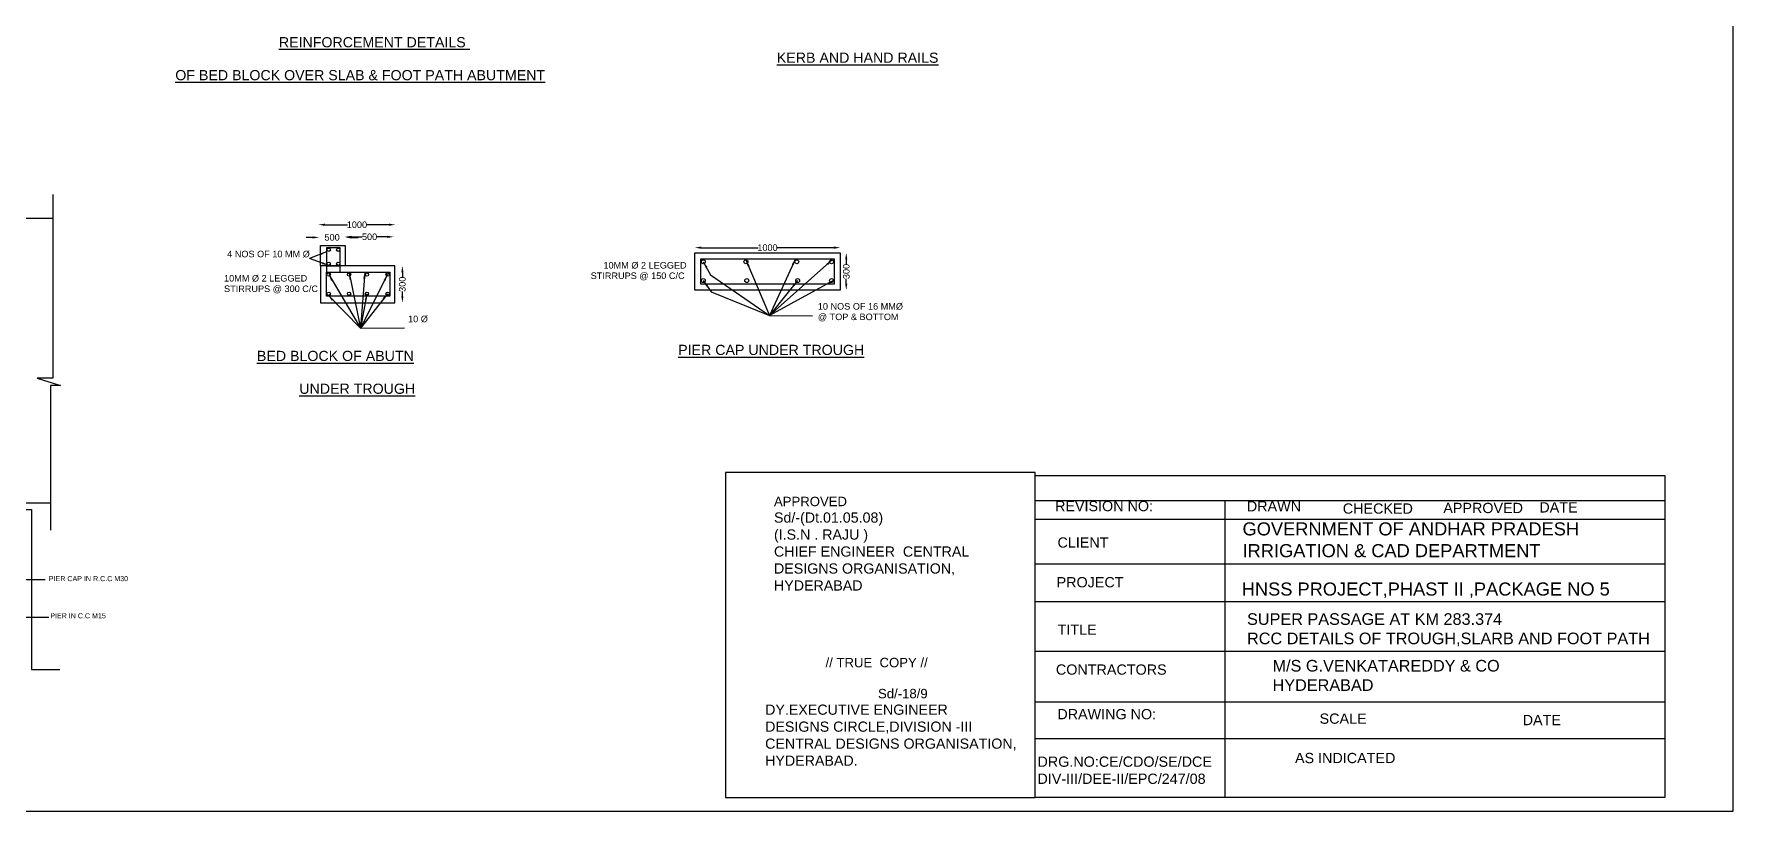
# Model space of a CAD drawing. Header units: millimetres. Extents: x 5124 to 4685736, y 2311 to 91380070.
# Drawn here: x 2348703 to 2360410, y 45678938 to 45684291 of the extents above; entities that cross this region are included whole.
import ezdxf

# ---------------------------------------------------------------- set-up
doc = ezdxf.new("R2010")
doc.units = ezdxf.units.MM
doc.header["$MEASUREMENT"] = 0
doc.layers.add('DIMENSION', color=7, linetype='Continuous')
doc.layers.add('DRAWING', color=2, linetype='Continuous')
doc.styles.get("Standard").update_dxf_attribs({"font": 'arial.ttf', "height": 45})
doc.dimstyles.get("Standard").update_dxf_attribs({"dimtxt": 45, "dimasz": 45, "dimexe": 0.18, "dimexo": 0.0625, "dimgap": 0.09, "dimtad": 0, "dimdec": 0, "dimzin": 0, "dimdsep": 46, "dimtxsty": 'Standard', "dimcen": 0.09, "dimse1": 1, "dimse2": 1, "dimadec": 0, "dimazin": 0, "dimtfac": 1, "dimtdec": 0, "dimtofl": 0, "dimtmove": 0, "dimatfit": 3, "dimfxl": 1, "dimtolj": 1, "dimtzin": 0, "dimarcsym": 0})

# ---------------------------------------------------------------- blocks, each defined once
blk = doc.blocks.new('*D113')
at = {"layer": 'Defpoints', "color": 0, "transparency": 16777216}
for p in [(2350662, 45682972), (2351193, 45682977), (2351193, 45682977)]:
    blk.add_point(p, dxfattribs=at)
at = {"layer": 'DRAWING', "color": 0, "lineweight": -2, "transparency": 16777216}
for p, q in [((2350707, 45682977), (2350863, 45682977)), ((2351148, 45682977), (2350993, 45682977))]:
    blk.add_line(p, q, dxfattribs=at)
at = {"layer": 'DRAWING', "color": 0, "transparency": 16777216}
for points in [[(2350707, 45682985), (2350707, 45682970), (2350662, 45682977)], [(2351148, 45682985), (2351148, 45682970), (2351193, 45682977)]]:
    blk.add_solid(points, dxfattribs=at)
at = {"layer": 'DRAWING', "color": 0, "transparency": 16777216, "insert": (2350928, 45682977), "char_height": 45, "attachment_point": 5}
blk.add_mtext('\\A1;1000', dxfattribs=at)
blk = doc.blocks.new('*D114')
at = {"layer": 'Defpoints', "color": 0, "transparency": 16777216}
for p in [(2350668, 45682890), (2350668, 45682890), (2350847, 45682894)]:
    blk.add_point(p, dxfattribs=at)
at = {"layer": 'DRAWING', "color": 0, "lineweight": -2, "transparency": 16777216}
for p, q in [((2350623, 45682890), (2350578, 45682890)), ((2350892, 45682890), (2350937, 45682890))]:
    blk.add_line(p, q, dxfattribs=at)
at = {"layer": 'DRAWING', "color": 0, "transparency": 16777216}
for points in [[(2350623, 45682897), (2350623, 45682882), (2350668, 45682890)], [(2350892, 45682897), (2350892, 45682882), (2350847, 45682890)]]:
    blk.add_solid(points, dxfattribs=at)
at = {"layer": 'DRAWING', "color": 0, "transparency": 16777216, "insert": (2350757, 45682890), "char_height": 45, "attachment_point": 5}
blk.add_mtext('\\A1;500', dxfattribs=at)
blk = doc.blocks.new('*D115')
at = {"layer": 'Defpoints', "color": 0, "transparency": 16777216}
for p in [(2350847, 45682890), (2351182, 45682894), (2351182, 45682891)]:
    blk.add_point(p, dxfattribs=at)
at = {"layer": 'DRAWING', "color": 0, "lineweight": -2, "transparency": 16777216}
for p, q in [((2350892, 45682894), (2350965, 45682894)), ((2351137, 45682894), (2351064, 45682894))]:
    blk.add_line(p, q, dxfattribs=at)
at = {"layer": 'DRAWING', "color": 0, "transparency": 16777216}
for points in [[(2350892, 45682901), (2350892, 45682886), (2350847, 45682894)], [(2351137, 45682901), (2351137, 45682886), (2351182, 45682894)]]:
    blk.add_solid(points, dxfattribs=at)
at = {"layer": 'DRAWING', "color": 0, "transparency": 16777216, "insert": (2351015, 45682894), "char_height": 45, "attachment_point": 5}
blk.add_mtext('\\A1;500', dxfattribs=at)
blk = doc.blocks.new('*D116')
at = {"layer": 'Defpoints', "color": 0, "transparency": 16777216}
for p in [(2351190, 45682694), (2351241, 45682694), (2351190, 45682440)]:
    blk.add_point(p, dxfattribs=at)
at = {"layer": 'DRAWING', "color": 0, "lineweight": -2, "transparency": 16777216}
for p, q in [((2351241, 45682649), (2351241, 45682617)), ((2351241, 45682485), (2351241, 45682517))]:
    blk.add_line(p, q, dxfattribs=at)
at = {"layer": 'DRAWING', "color": 0, "transparency": 16777216}
for points in [[(2351234, 45682649), (2351249, 45682649), (2351241, 45682694)], [(2351234, 45682485), (2351249, 45682485), (2351241, 45682440)]]:
    blk.add_solid(points, dxfattribs=at)
at = {"layer": 'DRAWING', "color": 0, "transparency": 16777216, "insert": (2351241, 45682567), "char_height": 45, "attachment_point": 5, "rotation": 90}
blk.add_mtext('\\A1;300', dxfattribs=at)
blk = doc.blocks.new('*D117')
at = {"layer": 'Defpoints', "color": 0, "transparency": 16777216}
for p in [(2353255, 45682784), (2354259, 45682819), (2354259, 45682784)]:
    blk.add_point(p, dxfattribs=at)
at = {"layer": 'DRAWING', "color": 0, "lineweight": -2, "transparency": 16777216}
for p, q in [((2353300, 45682819), (2353692, 45682819)), ((2354214, 45682819), (2353822, 45682819))]:
    blk.add_line(p, q, dxfattribs=at)
at = {"layer": 'DRAWING', "color": 0, "transparency": 16777216}
for points in [[(2353300, 45682827), (2353300, 45682812), (2353255, 45682819)], [(2354214, 45682827), (2354214, 45682812), (2354259, 45682819)]]:
    blk.add_solid(points, dxfattribs=at)
at = {"layer": 'DRAWING', "color": 0, "transparency": 16777216, "insert": (2353757, 45682819), "char_height": 45, "attachment_point": 5}
blk.add_mtext('\\A1;1000', dxfattribs=at)
blk = doc.blocks.new('*D118')
at = {"layer": 'Defpoints', "color": 0, "transparency": 16777216}
for p in [(2354259, 45682784), (2354259, 45682526), (2354300, 45682526)]:
    blk.add_point(p, dxfattribs=at)
at = {"layer": 'DRAWING', "color": 0, "lineweight": -2, "transparency": 16777216}
for p, q in [((2354300, 45682739), (2354300, 45682705)), ((2354300, 45682571), (2354300, 45682605))]:
    blk.add_line(p, q, dxfattribs=at)
at = {"layer": 'DRAWING', "color": 0, "transparency": 16777216}
for points in [[(2354292, 45682739), (2354307, 45682739), (2354300, 45682784)], [(2354292, 45682571), (2354307, 45682571), (2354300, 45682526)]]:
    blk.add_solid(points, dxfattribs=at)
at = {"layer": 'DRAWING', "color": 0, "transparency": 16777216, "insert": (2354300, 45682655), "char_height": 45, "attachment_point": 5, "rotation": 90}
blk.add_mtext('\\A1;300', dxfattribs=at)

msp = doc.modelspace()

# ---------------------------------------------------------------- linework, layer by layer
at = {"layer": 'DIMENSION'}
msp.add_lwpolyline([(2360409.8, 45690982.6), (2340996.9, 45690982.6), (2340996.9, 45678937.9), (2360409.8, 45678937.9)], close=True, dxfattribs=at)
msp.add_lwpolyline([(2355601.9, 45680380.9), (2359939.7, 45680380.9)], dxfattribs=at)
at = {"layer": 'DRAWING', "color": 0}
for points in [[(2348832.6, 45683184.7), (2348832.6, 45681919.1), (2348724.6, 45681919.1), (2348886.5, 45681869.3), (2348815.8, 45681869.3), (2348815.8, 45680873.2)], [(2348832.6, 45683020.9), (2348171.9, 45683020.9), (2348171.9, 45681060.9), (2348815.8, 45681060.9)], [(2347694, 45681015.2), (2348684.8, 45681015.2), (2348684.8, 45679912), (2348881.3, 45679912)], [(2355601.9, 45681077.7), (2359939.7, 45681077.7)], [(2356907.8, 45681074.6), (2356907.8, 45679030.9)], [(2355601.9, 45680949.5), (2359939.7, 45680949.5)], [(2355601.9, 45680641.3), (2359939.7, 45680641.3)], [(2359939.7, 45680037.7), (2355601.9, 45680037.7)], [(2355601.9, 45679689.8), (2359939.7, 45679689.8)], [(2355601.9, 45679438.1), (2359939.7, 45679438.1)]]:
    msp.add_lwpolyline(points, dxfattribs=at)
for points in [[(2350846.4, 45682694.2), (2350677, 45682694.2), (2350677, 45682833.6), (2350846.4, 45682833.6)], [(2350719.2, 45682694.2), (2350812.9, 45682694.2), (2350812.9, 45682819.1), (2350719.2, 45682819.1)], [(2353255.4, 45682783.6), (2354258.7, 45682783.6), (2354258.7, 45682526.1), (2353255.4, 45682526.1)], [(2353296.9, 45682742), (2354217.2, 45682742), (2354217.2, 45682567.6), (2353296.9, 45682567.6)], [(2350677, 45682439.9), (2351190.1, 45682439.9), (2351190.1, 45682694.2), (2350677, 45682694.2)], [(2350812.9, 45682694.2), (2350719.2, 45682694.2), (2350719.2, 45682650.2), (2350812.9, 45682650.2)], [(2350719.2, 45682650.2), (2351155.5, 45682650.2), (2351155.5, 45682485.7), (2350719.2, 45682485.7)], [(2355601.9, 45681270.1), (2353467.6, 45681270.1), (2353467.6, 45679030.9), (2355601.9, 45679030.9)], [(2355601.9, 45681248.5), (2359939.7, 45681248.5), (2359939.7, 45679030.9), (2355601.9, 45679030.9)]]:
    msp.add_lwpolyline(points, close=True, dxfattribs=at)
for centre, radius in [((2350733.3, 45682804.7), 11.5), ((2350799.7, 45682804.7), 11.5), ((2353314.8, 45682722.1), 13.5), ((2353608.2, 45682722.1), 13.5), ((2353958.8, 45682722.1), 13.5), ((2354198.6, 45682722.1), 13.5), ((2350733.3, 45682708.7), 11.5), ((2350733.3, 45682633.4), 11.5), ((2350799.7, 45682708.7), 11.5), ((2350873.7, 45682633.4), 11.5), ((2350997.2, 45682633.4), 11.5), ((2351139.1, 45682633.4), 11.5), ((2350733.3, 45682501.9), 11.5), ((2350873.7, 45682501.9), 11.5), ((2350997.2, 45682501.9), 11.5), ((2351139.1, 45682501.9), 11.5), ((2353314.8, 45682592.4), 13.5), ((2353614.2, 45682592.4), 13.5), ((2353964.7, 45682592.4), 13.5), ((2354198.6, 45682592.4), 13.5)]:
    msp.add_circle(centre, radius, dxfattribs=at)

# ---------------------------------------------------------------- texts
for s, height, p in [('%%UREINFORCEMENT DETAILS ', 70, (2350390.2, 45684199.7)), ('%%UKERB AND HAND RAILS', 70, (2353821.3, 45684093)), ('%%UOF BED BLOCK OVER SLAB & FOOT PATH ABUTMENT', 70, (2349676.5, 45683972.8)), ('4 NOS OF 10 MM Ø', 45, (2350034.1, 45682753)), ('10MM Ø 2 LEGGED ', 45, (2350012.5, 45682585.8)), ('STIRRUPS @ 150 C/C', 45, (2352538.7, 45682603.3)), ('10MM Ø 2 LEGGED', 45, (2352626.9, 45682675.2)), ('STIRRUPS @ 300 C/C', 45, (2350012.5, 45682513.5)), ('10 NOS OF 16 MMØ ', 45, (2354103.8, 45682392.3)), ('10 Ø ', 45, (2351280.5, 45682305.4)), ('@ TOP & BOTTOM', 45, (2354103.8, 45682320)), ('%%UPIER CAP UNDER TROUGH', 70, (2353141.6, 45682079.8)), ('%%UBED BLOCK OF ABUTN', 70, (2350238.9, 45682038.5)), ('%%UUNDER TROUGH', 70, (2350531, 45681812.3)), ('REVISION NO:', 70.717, (2355738.2, 45681003.6)), ('DRAWN ', 70.72, (2357060.1, 45681002.4)), ('CHECKED ', 70.72, (2357721, 45680986.6)), ('APPROVED ', 70.72, (2358413.6, 45680990.5)), ('DATE ', 70.72, (2359075.3, 45680994.5)), ('CLIENT', 70.72, (2355755.3, 45680752.5)), ('PIER CAP IN R.C.C M30', 35, (2348805.2, 45680521.5)), ('PROJECT', 70.72, (2355749.2, 45680478.9)), ('PIER IN C.C M15', 35, (2348815, 45680265.3)), ('TITLE ', 70.72, (2355756.5, 45680151.9)), ('// TRUE  COPY //', 64.803, (2354156.8, 45679928.4)), ('CONTRACTORS ', 70.717, (2355744.3, 45679877.1)), ('DRAWING NO:', 70.717, (2355754.2, 45679570)), ('SCALE ', 70.72, (2357561.1, 45679539)), ('DATE ', 70.72, (2358960.4, 45679529.2)), ('AS INDICATED ', 70.717, (2357391.8, 45679267.7))]:
    msp.add_text(s, height=height, dxfattribs=at).set_placement(p)
at = {"layer": 'DRAWING', "color": 0, "attachment_point": 1}
for s, insert, char_height, width in [('APPROVED  \\P{\\H1.0833x;Sd/-(Dt.01.05.08) \\P(I.S.N . RAJU )\\PCHIEF ENGINEER  CENTRAL DESIGNS ORGANISATION, HYDERABAD }', (2353801.7, 45681103), 64.803, 1738.021), ('GOVERNMENT OF ANDHAR PRADESH  IRRIGATION & CAD DEPARTMENT ', (2357030.1, 45680926.7), 90, 2419.041), ('HNSS PROJECT,PHAST II ,PACKAGE NO 5', (2357024.7, 45680512.3), 90, 2918.813), ('SUPER PASSAGE AT KM 283.374\\PRCC DETAILS OF TROUGH,SLARB AND FOOT PATH', (2357061.3, 45680300.4), 80, 2919.354), ('M/S G.VENKATAREDDY & CO  HYDERABAD ', (2357237.1, 45679978.8), 80, 1677.443), ('^I\\P^I\\P^I^I^ISd/-18/9\\P{\\H1.0833x;DY.EXECUTIVE ENGINEER  \\PDESIGNS CIRCLE,DIVISION -III \\PCENTRAL DESIGNS ORGANISATION, HYDERABAD.}', (2353740.7, 45679995.4), 64.803, 1755.69), ('DRG.NO:CE/CDO/SE/DCE DIV-III/DEE-II/EPC/247/08', (2355617.3, 45679313.3), 70.717, 1204.622)]:
    msp.add_mtext(s, dxfattribs=dict(at, insert=insert, char_height=char_height, width=width))

# ---------------------------------------------------------------- dimensions: what is measured, and where the dimension line sits
at = {"layer": 'DRAWING', "color": 0}
for base, p1, p2, text, picture, middle in [((2351193.5, 45682977), (2350662.1, 45682972.4), (2351193.5, 45682977), '1000', '*D113', (2350927.8, 45682977)), ((2350667.7, 45682889.9), (2350847, 45682893.6), (2350667.7, 45682889.9), '500', '*D114', (2350757.3, 45682889.9)), ((2351182.4, 45682893.6), (2350847, 45682889.9), (2351182.4, 45682890.8), '500', '*D115', (2351014.7, 45682893.6)), ((2354258.7, 45682819.4), (2353255.4, 45682783.6), (2354258.7, 45682783.6), '1000', '*D117', (2353757, 45682819.4))]:
    dim = msp.add_linear_dim(base=base, p1=p1, p2=p2, text=text, dimstyle='Standard', dxfattribs=at)
    dim.commit()
    dim.dimension.update_dxf_attribs({"geometry": picture, "text_midpoint": middle})
for base, p1, p2, picture, middle in [((2354299.8, 45682526.1), (2354258.7, 45682783.6), (2354258.7, 45682526.1), '*D118', (2354299.8, 45682654.8)), ((2351241.3, 45682694.2), (2351190.1, 45682439.9), (2351190.1, 45682694.2), '*D116', (2351241.3, 45682567.1))]:
    dim = msp.add_linear_dim(base=base, p1=p1, p2=p2, angle=90, text='300', dimstyle='Standard', dxfattribs=at)
    dim.commit()
    dim.dimension.update_dxf_attribs({"geometry": picture, "text_midpoint": middle})

# ---------------------------------------------------------------- leaders
for points in [[(2350719.2, 45682791.2), (2350600.7, 45682744.4)], [(2350733.3, 45682697.2), (2350600.7, 45682744.4)], [(2353608.2, 45682735.6), (2353770.8, 45682350.9)], [(2353949.5, 45682742), (2353770.8, 45682350.9)], [(2354203.1, 45682734.8), (2353770.8, 45682350.9)], [(2350733.3, 45682633.4), (2350951.7, 45682265.5), (2351254.7, 45682267.7)], [(2350873.7, 45682644.9), (2350951.7, 45682265.5)], [(2350982.2, 45682650.2), (2350951.7, 45682265.5)], [(2351139.1, 45682633.4), (2350951.7, 45682265.5)], [(2353314.8, 45682722.1), (2353365.1, 45682632.5), (2353770.8, 45682350.9)], [(2351139.1, 45682501.9), (2350951.7, 45682265.5)], [(2350997.2, 45682501.9), (2350951.7, 45682265.5)], [(2353314.8, 45682592.4), (2353369.8, 45682515.8), (2353770.8, 45682350.9)], [(2354212.1, 45682592.4), (2353770.8, 45682350.9), (2354067.6, 45682348.8)], [(2353964.7, 45682592.4), (2353770.8, 45682350.9)], [(2350728.8, 45682491.3), (2350951.7, 45682265.5)], [(2348575.8, 45680532), (2348780.8, 45680533.5)], [(2348589.6, 45680272.3), (2348805, 45680273)]]:
    msp.add_leader(points, dimstyle='Standard', override={"dimgap": 0.09, "dimtad": 0}, dxfattribs=at)

doc.saveas('drawing.dxf')
